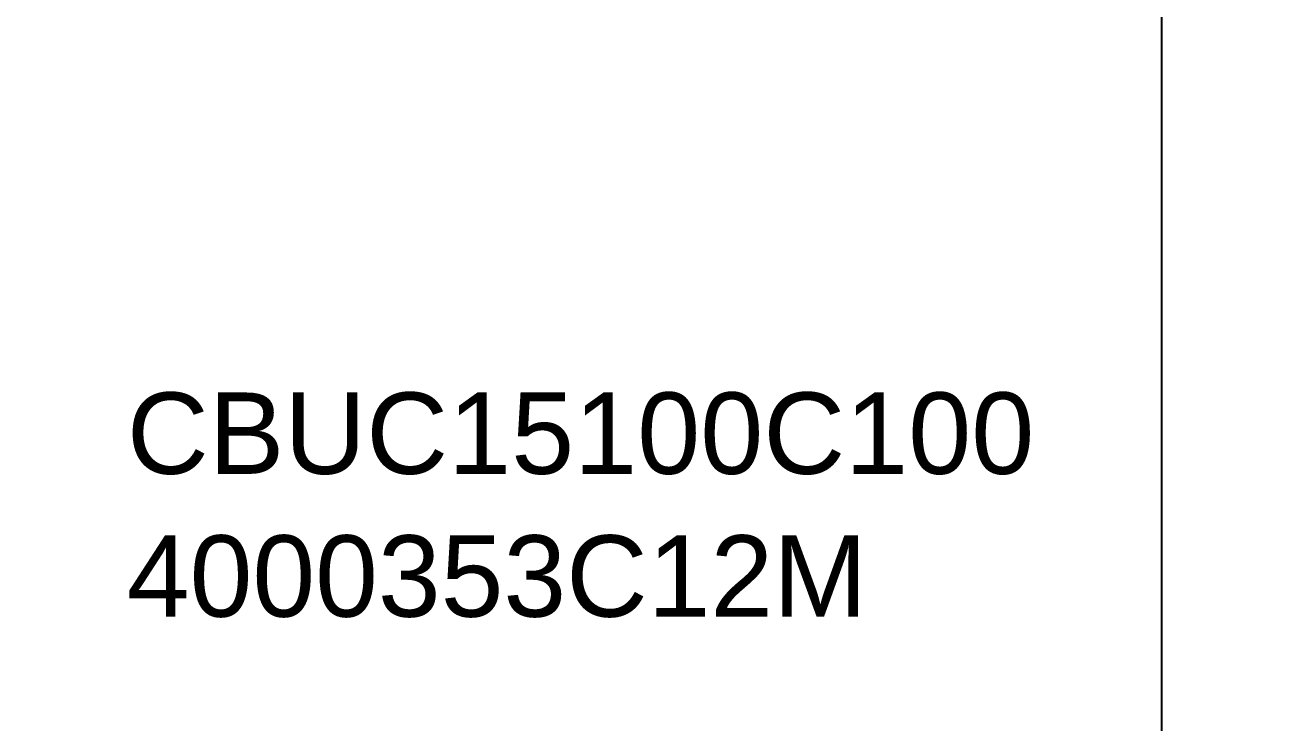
# Model space of a CAD drawing. Header units: millimetres. Extents: x 104637 to 116395, y -154925 to -148478.
# Drawn here: x 108614.83 to 108651.72, y -149863.66 to -149843.07 of the extents above; entities that cross this region are included whole.
import ezdxf

# ---------------------------------------------------------------- set-up
doc = ezdxf.new("R2010")
doc.units = ezdxf.units.MM
doc.header["$LTSCALE"] = 13
doc.linetypes.add('CENTER', pattern=[50.8, 31.75, -6.35, 6.35, -6.35])
doc.layers.get('0').update_dxf_attribs({"color": 1, "linetype": 'CENTER'})
for name, color, linetype in [('1', 4, 'Continuous'), ('2', 3, 'Continuous'), ('PDF_Geometry', 7, 'Continuous')]:
    doc.layers.add(name, color=color, linetype=linetype)
doc.styles.add('Note Text (ANSI)', font='arial.ttf')
doc.styles.get("Standard").update_dxf_attribs({"font": 'gbenor.shx', "bigfont": 'gbcbig.shx'})
doc.dimstyles.new('郁文书', dxfattribs={"dimscale": 15, "dimtxt": 3.5, "dimasz": 2.5, "dimexe": 1.5, "dimexo": 0, "dimgap": 0.5, "dimtad": 1, "dimtoh": 1, "dimtxsty": 'Standard', "dimcen": 2.5, "dimclrd": 3, "dimclre": 3, "dimclrt": 2, "dimadec": 0, "dimazin": 0, "dimtfac": 1, "dimtmove": 0, "dimatfit": 2, "dimfxl": 1, "dimarcsym": 0})

# ---------------------------------------------------------------- blocks, each defined once
blk = doc.blocks.new('A$C344F5E2E')
at = {"layer": 'PDF_Geometry', "lineweight": 25}
blk.add_lwpolyline([(144.966, 163.052), (144.966, 12.02)], dxfattribs=at)
at = {"layer": '2', "linetype": 'Continuous', "char_height": 2.40214, "attachment_point": 7, "style": 'Note Text (ANSI)'}
for s, insert in [('{\\W0.9964;CBUC15100C100}', (114.452, 38.038)), ('{\\W0.9918;4000353C12M}', (114.452, 33.824))]:
    blk.add_mtext(s, dxfattribs=dict(at, insert=insert))
blk = doc.blocks.new('*D95')
at = {"layer": '1', "color": 3, "lineweight": -2}
for p, q in [((110866.046, -149750.517), (111125.964, -149750.517)), ((111103.464, -150318.017), (111103.464, -149788.017)), ((110866.046, -150355.517), (111125.964, -150355.517)), ((104731.753, -150790.418), (104731.753, -151074.443)), ((104636.753, -150961.953), (104636.753, -151074.443)), ((104674.253, -151051.943), (104694.253, -151051.943))]:
    blk.add_line(p, q, dxfattribs=at)
at = {"layer": '1', "color": 3, "lineweight": 30}
for points in [[(111097.214, -149788.017), (111109.714, -149788.017), (111103.464, -149750.517)], [(111097.214, -150318.017), (111109.714, -150318.017), (111103.464, -150355.517)], [(104674.253, -151045.693), (104674.253, -151058.193), (104636.753, -151051.943)], [(104694.253, -151045.693), (104694.253, -151058.193), (104731.753, -151051.943)]]:
    blk.add_solid(points, dxfattribs=at)
at = {"layer": 'Defpoints', "color": 0, "lineweight": 30}
for p in [(110866.046, -149750.517), (111103.464, -149750.517), (110866.046, -150355.517), (104731.753, -150790.418), (104636.753, -150961.953), (104731.753, -151051.943)]:
    blk.add_point(p, dxfattribs=at)
at = {"layer": '1', "color": 2, "insert": (111069.714, -150053.017), "char_height": 52.5, "attachment_point": 5, "rotation": 90}
blk.add_mtext('605', dxfattribs=at)
at = {"layer": '1', "color": 2, "insert": (104684.253, -151018.193), "char_height": 52.5, "attachment_point": 5}
blk.add_mtext('95', dxfattribs=at)

msp = doc.modelspace()

# ---------------------------------------------------------------- block references
at = {"color": 7, "linetype": 'ByBlock', "lineweight": 30}
msp.add_blockref('A$C344F5E2E', (108503.382, -149894.383), dxfattribs=at)

# ---------------------------------------------------------------- dimensions: what is measured, and where the dimension line sits
at = {"layer": '1'}
dim = msp.add_linear_dim(base=(111103.464, -149750.517), p1=(110866.046, -150355.517), p2=(110866.046, -149750.517), angle=90, dimstyle='郁文书', override={"dimarcsym": 1}, dxfattribs=at)
dim.commit()
dim.dimension.update_dxf_attribs({"geometry": '*D95', "text_midpoint": (111069.714, -150053.017)})

doc.saveas('drawing.dxf')
